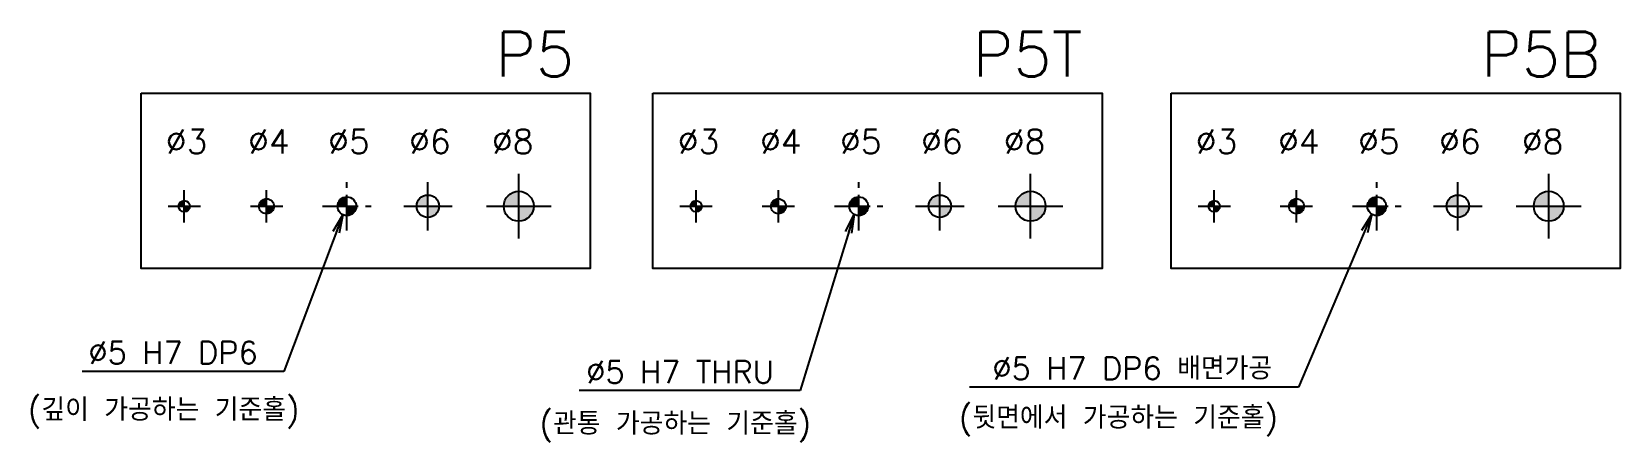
# Model space of a CAD drawing. Header units: millimetres. Extents: x 5782 to 6207, y 5973 to 6083.
import ezdxf

# ---------------------------------------------------------------- set-up
doc = ezdxf.new("R2010")
doc.units = ezdxf.units.MM
doc.linetypes.add('CENTER', pattern=[50.8, 31.75, -6.35, 6.35, -6.35])
doc.layers.add('CENTER', color=1, linetype='CENTER', lineweight=25)
doc.layers.add('DIM', color=4, linetype='Continuous')
doc.layers.add('O', color=7, linetype='Continuous')
doc.styles.get("Standard").update_dxf_attribs({"font": 'romans.shx', "bigfont": 'whgtxt.shx'})
doc.dimstyles.new('ISO-25 x2', dxfattribs={"dimscale": 2, "dimtxt": 3, "dimasz": 2.5, "dimexe": 1, "dimexo": 1, "dimgap": 1, "dimtad": 1, "dimdsep": 46, "dimtxsty": 'Standard', "dimblk": 'OPEN', "dimcen": 2.5, "dimclrd": 4, "dimclre": 4, "dimclrt": 2, "dimadec": 1, "dimazin": 2, "dimtfac": 1, "dimtmove": 0, "dimatfit": 0, "dimldrblk": 'OPEN', "dimfxl": 1, "dimarcsym": 0})

# ---------------------------------------------------------------- blocks, each defined once
blk = doc.blocks.new('NC4_LHH')
h = blk.add_hatch(color=3)
h.paths.add_polyline_path([(0, 0), (0, 2, 0.414214), (-2, 0)])
h.paths.add_polyline_path([(2, 0), (0, 0), (0, -2, 0.414214)])
at = {"layer": 'CENTER', "ltscale": 0.3}
for p, q in [((0, -4.32), (0, 4.32)), ((-4.32, 0), (4.32, 0))]:
    blk.add_line(p, q, dxfattribs=at)
at = {"layer": 'O', "color": 3, "linetype": 'ByBlock', "lineweight": -2}
blk.add_circle((0, 0), 2, dxfattribs=at)
blk = doc.blocks.new('_OPEN')
at = {"color": 0, "linetype": 'ByBlock'}
for p, q in [((-1, 0.167), (0, 0)), ((0, 0), (-1, -0.167)), ((0, 0), (-1, 0))]:
    blk.add_line(p, q, dxfattribs=at)

msp = doc.modelspace()

# ---------------------------------------------------------------- hatches: boundary and pattern name
h = msp.add_hatch(color=3)
h.dxf.hatch_style = 1
h.paths.add_polyline_path([(5823.07, 6037.62, 0.414214), (5821.57, 6036.12), (5823.07, 6036.12)])
h.paths.add_polyline_path([(5824.57, 6036.12), (5823.07, 6036.12), (5823.07, 6034.62, 0.414214)])
h = msp.add_hatch(color=3)
h.dxf.hatch_style = 1
h.paths.add_polyline_path([(5866.52, 6038.62, 0.414214), (5864.02, 6036.12), (5866.52, 6036.12)])
h = msp.add_hatch(color=3)
h.dxf.hatch_style = 1
h.paths.add_polyline_path([(5866.52, 6033.62, 0.414214), (5869.02, 6036.12), (5866.52, 6036.12)])
h = msp.add_hatch(color=3)
h.dxf.hatch_style = 1
h.paths.add_polyline_path([(5959.82, 6037.62, 0.414214), (5958.32, 6036.12), (5959.82, 6036.12)])
h.paths.add_polyline_path([(5961.32, 6036.12), (5959.82, 6036.12), (5959.82, 6034.62, 0.414214)])
h = msp.add_hatch(color=3)
h.dxf.hatch_style = 1
h.paths.add_polyline_path([(6003.27, 6038.62, 0.414214), (6000.77, 6036.12), (6003.27, 6036.12)])
h = msp.add_hatch(color=3)
h.dxf.hatch_style = 1
h.paths.add_polyline_path([(6003.27, 6033.62, 0.414214), (6005.77, 6036.12), (6003.27, 6036.12)])
h = msp.add_hatch(color=3)
h.dxf.hatch_style = 1
h.paths.add_polyline_path([(6098.24, 6037.62, 0.414214), (6096.74, 6036.12), (6098.24, 6036.12)])
h.paths.add_polyline_path([(6099.74, 6036.12), (6098.24, 6036.12), (6098.24, 6034.62, 0.414214)])
h = msp.add_hatch(color=3)
h.dxf.hatch_style = 1
h.paths.add_polyline_path([(6141.68, 6038.62, 0.414214), (6139.18, 6036.12), (6141.68, 6036.12)])
h = msp.add_hatch(color=3)
h.dxf.hatch_style = 1
h.paths.add_polyline_path([(6141.68, 6033.62, 0.414214), (6144.18, 6036.12), (6141.68, 6036.12)])

# ---------------------------------------------------------------- linework, layer by layer
for points in [[(5811.54, 6066.36), (5931.55, 6066.36), (5931.55, 6019.52), (5811.54, 6019.52)], [(5948.29, 6066.36), (6068.31, 6066.36), (6068.31, 6019.52), (5948.29, 6019.52)], [(6086.71, 6066.36), (6206.72, 6066.36), (6206.72, 6019.52), (6086.71, 6019.52)]]:
    msp.add_lwpolyline(points, close=True)
at = {"layer": 'CENTER', "ltscale": 0.3}
for p, q in [((5823.07, 6031.8), (5823.07, 6040.44)), ((5866.52, 6029.64), (5866.52, 6042.6)), ((5959.82, 6031.8), (5959.82, 6040.44)), ((6003.27, 6029.64), (6003.27, 6042.6)), ((6098.24, 6031.8), (6098.24, 6040.44)), ((6141.68, 6029.64), (6141.68, 6042.6)), ((5818.75, 6036.12), (5827.39, 6036.12)), ((5860.04, 6036.12), (5873, 6036.12)), ((5955.5, 6036.12), (5964.14, 6036.12)), ((5996.79, 6036.12), (6009.75, 6036.12)), ((6093.92, 6036.12), (6102.56, 6036.12)), ((6135.2, 6036.12), (6148.16, 6036.12))]:
    msp.add_line(p, q, dxfattribs=at)
at = {"layer": 'O', "color": 3, "linetype": 'ByBlock', "lineweight": -2}
for centre, radius in [((5823.07, 6036.12), 1.5), ((5866.52, 6036.12), 2.5), ((5959.82, 6036.12), 1.5), ((6003.27, 6036.12), 2.5), ((6098.24, 6036.12), 1.5), ((6141.68, 6036.12), 2.5)]:
    msp.add_circle(centre, radius, dxfattribs=at)

# ---------------------------------------------------------------- block references
at = {"layer": 'O'}
for p, xscale, yscale, zscale in [((5912.43, 6036.12), 2, 2, 2), ((6049.19, 6036.12), 2, 2, 2), ((6187.6, 6036.12), 2, 2, 2), ((5888.17, 6036.12), 1.5, 1.5, 1.5), ((6024.92, 6036.12), 1.5, 1.5, 1.5), ((6163.34, 6036.12), 1.5, 1.5, 1.5)]:
    msp.add_blockref('NC4_LHH', p, dxfattribs=dict(at, xscale=xscale, yscale=yscale, zscale=zscale))
for p in [(5845.05, 6036.12), (5981.81, 6036.12), (6120.22, 6036.12)]:
    msp.add_blockref('NC4_LHH', p, dxfattribs=at)

# ---------------------------------------------------------------- texts
at = {"color": 3, "char_height": 12, "attachment_point": 9}
for s, insert in [('P5', (5927.3, 6070.77)), ('P5T', (6063.07, 6070.77)), ('P5B', (6201.48, 6070.77))]:
    msp.add_mtext(s, dxfattribs=dict(at, insert=insert))
at = {"color": 2, "char_height": 6, "attachment_point": 9}
for s, insert in [('%%C5 H7 DP6', (5842.71, 5993.99)), ('%%C5 H7 THRU', (5980.6, 5988.83)), ('%%C5 H7 DP6 배면가공', (6113.72, 5989.78))]:
    msp.add_mtext(s, dxfattribs=dict(at, insert=insert))
at = {"color": 6, "char_height": 6, "attachment_point": 9}
for s, insert in [('(깊이 가공하는 기준홀)', (5853.86, 5976.75)), ('(관통 가공하는 기준홀)', (5990.55, 5973.04)), ('(뒷면에서 가공하는 기준홀)', (6115.29, 5974.63))]:
    msp.add_mtext(s, dxfattribs=dict(at, insert=insert))
at = {"layer": 'DIM'}
for s, p in [('%%C3', (5818.16, 6050.19)), ('%%C4', (5840.15, 6050.19)), ('%%C5', (5861.51, 6050.19)), ('%%C6', (5883.17, 6050.19)), ('%%C8', (5905.28, 6050.19)), ('%%C3', (5954.92, 6050.19)), ('%%C4', (5976.9, 6050.19)), ('%%C5', (5998.27, 6050.19)), ('%%C6', (6019.92, 6050.19)), ('%%C8', (6042.04, 6050.19)), ('%%C3', (6093.33, 6050.19)), ('%%C4', (6115.31, 6050.19)), ('%%C5', (6136.68, 6050.19)), ('%%C6', (6158.33, 6050.19)), ('%%C8', (6180.45, 6050.19))]:
    msp.add_text(s, height=6.469, dxfattribs=at).set_placement(p)

# ---------------------------------------------------------------- leaders
at = {"annotation_type": 0, "has_hookline": 1, "hookline_direction": 1}
for points, text_width in [([(5865.41, 6033.87), (5849.71, 5991.99), (5844.71, 5991.99)], 46.89), ([(6002.03, 6033.95), (5987.6, 5986.83), (5982.6, 5986.83)], 52.04), ([(6140.39, 6033.98), (6120.72, 5987.78), (6115.72, 5987.78)], 80.88)]:
    msp.add_leader(points, dimstyle='ISO-25 x2', dxfattribs=dict(at, text_width=text_width))

doc.saveas('drawing.dxf')
